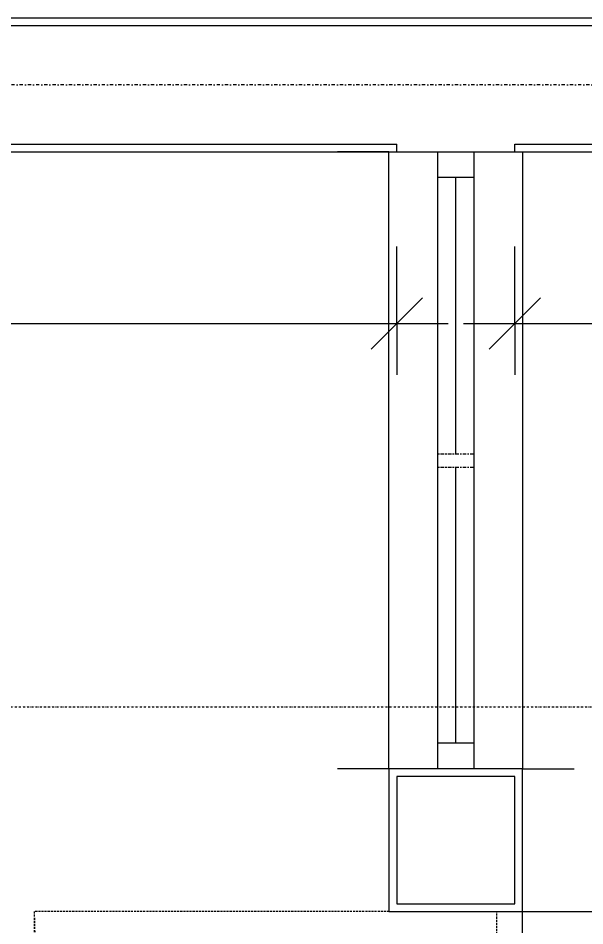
# Model space of a CAD drawing. Header units: millimetres. Extents: x -21051 to 202668, y -15646 to 13691.
# Drawn here: x -11222 to -10120, y -427 to 1338 of the extents above; entities that cross this region are included whole.
import ezdxf

# ---------------------------------------------------------------- set-up
doc = ezdxf.new("R2010")
doc.units = ezdxf.units.MM
for name, pattern in [('Centre', [14.4, 3, -2.2, 7, -2.2]), ('Dash', [6, 4, -2]), ('Dash dot', [15.875, 6.35, -4.7625, 0, -4.7625]), ('TD_Level Line', [8, 4, -2, 0, -2])]:
    doc.linetypes.add(name, pattern=pattern)
for name, color, linetype, lineweight in [('A-ANNO-DIMS', 211, 'Continuous', 9), ('A-ANNO-DIMS-100', 211, 'Continuous', 9), ('A-DOOR', 31, 'Continuous', 5), ('A-GLAZ', 151, 'Continuous', 5), ('A-WALL', 113, 'Continuous', 5), ('G-ANNO-SYMB', 111, 'Continuous', 9), ('I-WALL', 2, 'Continuous', 5), ('S-GRID', 1, 'Continuous', 9)]:
    doc.layers.add(name, color=color, linetype=linetype, lineweight=lineweight)
doc.layers.get('0').off()
doc.styles.add('Arial_3', font='arial.ttf', dxfattribs={"height": 100})
doc.dimstyles.new('Arial_1_0', dxfattribs={"dimscale": 304.8, "dimtxt": 102.02594, "dimasz": 0.328084, "dimexe": 0.328084, "dimexo": 0.0625, "dimgap": 0.082021, "dimtad": 1, "dimdec": 0, "dimzin": 0, "dimdsep": 46, "dimtxsty": 'Arial_3', "dimblk1": 'OBLIQUE', "dimblk2": 'OBLIQUE', "dimsah": 1, "dimcen": 0.09, "dimdle": 0.328084, "dimazin": 0, "dimtfac": 1, "dimtdec": 4, "dimtix": 1, "dimtmove": 0, "dimatfit": 3, "dimfxl": 0.492126, "dimfxlon": 1, "dimtvp": 1, "dimtolj": 1, "dimtzin": 0, "dimarcsym": 2})

# ---------------------------------------------------------------- blocks, each defined once
blk = doc.blocks.new('Casement - 2L - 1200 X 1500-1125429-00_Ground floor')
at = {"layer": 'A-GLAZ'}
for p, q in [((926.2, 130), (926.2, 230)), ((-273.8, 130), (-273.8, 210)), ((-273.8, 35), (-223.8, 35)), ((-223.8, 35), (876.2, 35)), ((-223.8, 35), (-223.8, -35)), ((876.2, 35), (876.2, -35)), ((876.2, 35), (926.2, 35)), ((313.2, 0), (-223.8, 0)), ((-223.8, 0), (-223.8, -15)), ((876.2, 0), (339.2, 0)), ((-223.8, -35), (-273.8, -35)), ((876.2, -35), (-223.8, -35)), ((926.2, -35), (876.2, -35)), ((-273.8, -130), (-273.8, -230)), ((926.2, -130), (926.2, -230))]:
    blk.add_line(p, q, dxfattribs=at)
at = {"layer": 'A-GLAZ', "linetype": 'Centre'}
for p, q in [((313.2, -35), (313.2, 35)), ((339.2, -35), (339.2, 35))]:
    blk.add_line(p, q, dxfattribs=at)
blk = doc.blocks.new('M_Door-Double-Flush_Panel-Double-Acting - 1700 x 2000mm-1171518-00_Ground floor')
at = {"layer": 'A-DOOR'}
for p, q in [((-900, 130), (-900, 1030)), ((-850, 130), (-900, 130))]:
    blk.add_line(p, q, dxfattribs=at)
at = {"layer": 'A-DOOR', "linetype": 'Dash'}
for p, q in [((-850, 80), (-900, 80)), ((-900, -130), (-900, -820)), ((-900, -820), (-850, -820))]:
    blk.add_line(p, q, dxfattribs=at)
at = {"layer": 'A-DOOR'}
blk.add_arc((-900, 130), 900, 0, 90, dxfattribs=at)
at = {"layer": 'A-DOOR', "linetype": 'Dash'}
blk.add_arc((-900, 80), 900, 270, 0, dxfattribs=at)
blk = doc.blocks.new('DIMBLOCK228-00_Ground floor')
at = {"layer": 'A-ANNO-DIMS-100', "transparency": 16777216}
for p, q in [((-10256, 744.6), (-10256, 894.6)), ((-4486, 744.6), (-4486, 894.6)), ((-10256, 744.6), (-10206, 794.6)), ((-4486, 744.6), (-4436, 794.6)), ((-10356, 744.6), (-4386, 744.6)), ((-10256, 744.6), (-10306, 694.6)), ((-10256, 744.6), (-10256, 644.6)), ((-4486, 744.6), (-4536, 694.6)), ((-4486, 744.6), (-4486, 644.6))]:
    blk.add_line(p, q, dxfattribs=at)
at = {"layer": 'A-ANNO-DIMS-100', "color": 0, "transparency": 16777216, "insert": (-7524.8, 899.5), "char_height": 100, "width": 369.177, "attachment_point": 1, "line_spacing_factor": 0.941778, "style": 'Arial_3'}
blk.add_mtext('5770', dxfattribs=at)
blk = doc.blocks.new('_Oblique')
at = {"color": 0, "linetype": 'ByBlock', "lineweight": -2}
blk.add_line((-0.5, -0.5), (0.5, 0.5), dxfattribs=at)
blk = doc.blocks.new('DIMBLOCK243-00_Ground floor')
at = {"layer": 'A-ANNO-DIMS-100', "transparency": 16777216}
for p, q in [((-12586, 744.6), (-12586, 894.6)), ((-10486, 744.6), (-10486, 894.6)), ((-12586, 744.6), (-12536, 794.6)), ((-10486, 744.6), (-10436, 794.6)), ((-12686, 744.6), (-10386, 744.6)), ((-12586, 744.6), (-12636, 694.6)), ((-12586, 744.6), (-12586, 644.6)), ((-10486, 744.6), (-10536, 694.6)), ((-10486, 744.6), (-10486, 644.6))]:
    blk.add_line(p, q, dxfattribs=at)
at = {"layer": 'A-ANNO-DIMS-100', "color": 0, "transparency": 16777216, "insert": (-11689.8, 899.5), "char_height": 100, "width": 369.177, "attachment_point": 1, "line_spacing_factor": 0.941778, "style": 'Arial_3'}
blk.add_mtext('2100', dxfattribs=at)

msp = doc.modelspace()

# ---------------------------------------------------------------- linework, layer by layer
at = {"layer": 'A-WALL', "lineweight": 18}
for p, q in [((-7856, 1323.5), (-12356, 1323.5)), ((-12586, 1093.5), (-10486, 1093.5)), ((-10486, 1078.5), (-10486, 1093.5)), ((-10256, 1093.5), (-7856, 1093.5)), ((-10256, 1078.5), (-10256, 1093.5)), ((-10486, -136.5), (-10486, -384)), ((-10256, -136.5), (-10486, -136.5)), ((-10256, -384), (-10256, -136.5)), ((-10486, -384), (-10256, -384))]:
    msp.add_line(p, q, dxfattribs=at)
at = {"layer": 'G-ANNO-SYMB', "linetype": 'TD_Level Line', "lineweight": 18}
msp.add_line((-19758.3, -0.9), (10415, -0.9), dxfattribs=at)
at = {"layer": 'I-WALL', "lineweight": 18}
for p, q in [((-7841, 1338.5), (-12341, 1338.5)), ((-12341, 1078.5), (-7841, 1078.5)), ((-10501, -121.5), (-10501, -399)), ((-10241, -121.5), (-10501, -121.5)), ((-10241, -399), (-10241, -121.5)), ((-10501, -399), (-10241, -399))]:
    msp.add_line(p, q, dxfattribs=at)
at = {"layer": 'I-WALL'}
for p, q in [((-10501, -121.5), (-10501, 1078.5)), ((-10241, 1078.5), (-10241, -121.5))]:
    msp.add_line(p, q, dxfattribs=at)
at = {"layer": 'S-GRID', "linetype": 'Dash dot', "lineweight": 18}
msp.add_line((8563.8, 1208.5), (-16244.3, 1208.5), dxfattribs=at)

# ---------------------------------------------------------------- block references
at = {"layer": 'A-DOOR', "rotation": 270.0000000000001}
msp.add_blockref('M_Door-Double-Flush_Panel-Double-Acting - 1700 x 2000mm-1171518-00_Ground floor', (-10371, -1299), dxfattribs=at)
at = {"layer": 'A-GLAZ', "rotation": 270.0000000000001}
msp.add_blockref('Casement - 2L - 1200 X 1500-1125429-00_Ground floor', (-10371, 804.6), dxfattribs=at)

# ---------------------------------------------------------------- dimensions: what is measured, and where the dimension line sits
at = {"layer": 'A-ANNO-DIMS'}
dim = msp.add_linear_dim(base=(-10486, 744.6), p1=(-12586, 894.6), p2=(-10486, 894.6), dimstyle='Arial_1_0', override={"dimpost": '<>', "dimfxl": 2100}, dxfattribs=at)
dim.commit()
dim.dimension.update_dxf_attribs({"geometry": 'DIMBLOCK243-00_Ground floor', "text_midpoint": (-11536, 820.7)})
dim = msp.add_linear_dim(base=(-4486, 744.6), p1=(-10256, 894.6), p2=(-4486, 894.6), angle=0, dimstyle='Arial_1_0', override={"dimpost": '<>', "dimfxl": 5770}, dxfattribs=at)
dim.commit()
dim.dimension.update_dxf_attribs({"geometry": 'DIMBLOCK228-00_Ground floor', "text_midpoint": (-7371, 820.7)})

doc.saveas('drawing.dxf')
